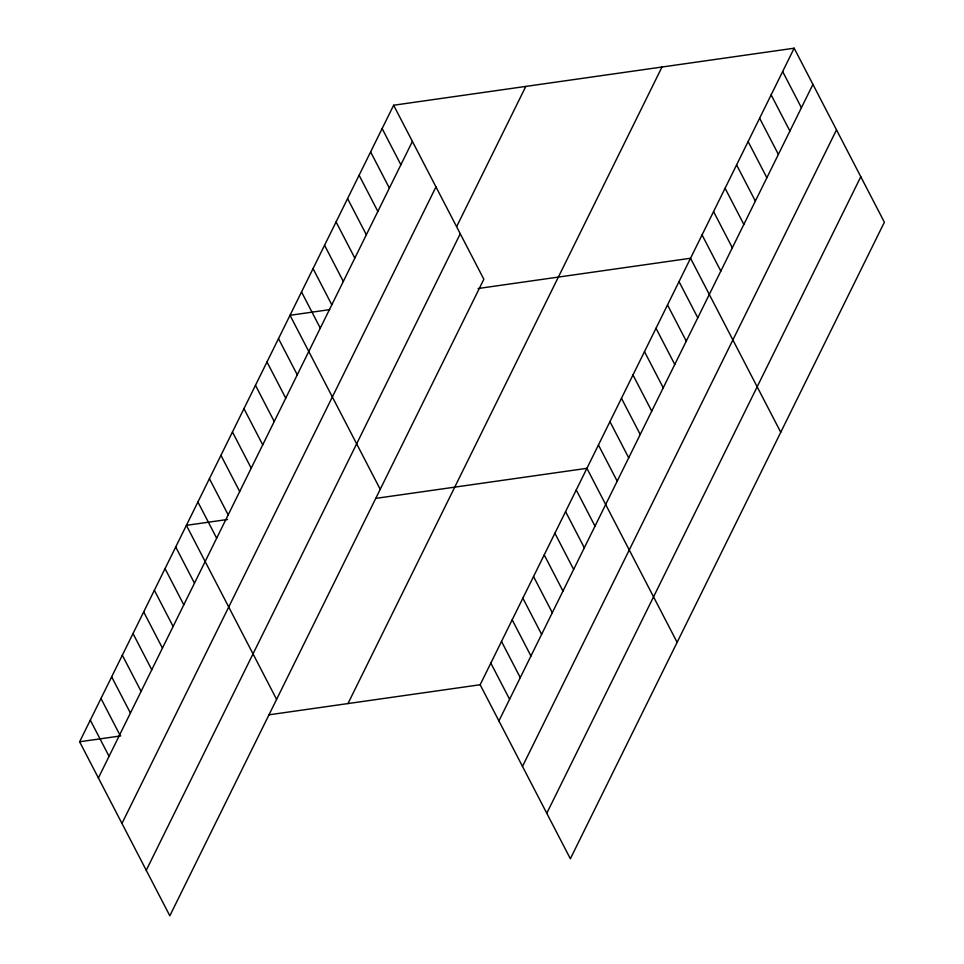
<?xml version="1.0" encoding="UTF-8"?>
<svg xmlns="http://www.w3.org/2000/svg" width="964" height="964" viewBox="0 0 964 964"><rect width="100%" height="100%" fill="white"/><g stroke="black" fill="none" stroke-linecap="round" stroke-linejoin="round"><path stroke-width="1.45" d="M393.637 105.233L483.844 279.259L169.833 915.8L79.626 741.774L393.637 105.233L794.167 48.2L884.374 222.226L570.363 858.767L480.156 684.741L794.167 48.2M98.388 777.96L412.399 141.419M121.958 823.449L435.969 186.908M456.731 226.444L525.814 86.411M146.251 870.311L460.262 233.77M347.98 703.563L661.991 67.022M498.918 720.927L812.929 84.386M522.488 766.416L836.499 129.875M546.781 813.279L860.792 176.737M329.664 309.637L290.019 315.288L380.226 489.314M478.096 288.513L690.537 258.256L780.744 432.282M227.516 519.488L186.389 525.344L276.596 699.37M375.9 498.364L586.919 468.323L677.126 642.349M79.626 741.774L120.753 735.918M269.137 714.794L480.156 684.741M782.648 71.541L801.409 107.727M771.14 94.882L789.902 131.068M759.62 118.223L778.382 154.409M748.112 141.563L766.874 177.75M736.592 164.904L755.354 201.09M725.085 188.245L743.846 224.431M713.565 211.586L732.327 247.772M702.057 234.915L720.819 271.101M679.03 281.596L697.791 317.783M667.51 304.937L686.272 341.123M656.002 328.278L674.764 364.464M644.482 351.619L663.244 387.805M632.974 374.96L651.736 411.146M621.455 398.301L640.216 434.487M609.947 421.642L628.709 457.828M598.427 444.982L617.189 481.169M576.243 489.965L595.005 526.151M382.13 128.574L400.879 164.76M565.567 511.607L584.329 547.793M370.61 151.902L389.372 188.088M554.89 533.249L573.652 569.435M359.102 175.243L377.852 211.429M544.214 554.89L562.976 591.077M347.582 198.584L366.344 234.77M533.538 576.532L552.3 612.718M336.075 221.925L354.824 258.111M522.862 598.174L541.623 634.36M324.555 245.266L343.317 281.452M512.185 619.816L530.947 656.002M313.047 268.607L331.797 304.793M501.509 641.458L520.271 677.644M301.527 291.947L320.289 328.134M490.833 663.099L509.594 699.286M278.5 338.629L297.261 374.815M266.992 361.97L285.742 398.156M255.472 385.311L274.234 421.497M243.964 408.652L262.714 444.838M232.445 431.993L251.206 468.179M220.937 455.333L239.687 491.519M209.417 478.674L228.179 514.86M197.909 502.003L216.659 538.189M175.713 546.986L194.475 583.172M165.037 568.627L183.799 604.814M154.361 590.281L173.122 626.467M143.684 611.923L162.446 648.109M133.008 633.565L151.77 669.751M122.332 655.207L141.093 691.393M111.655 676.849L130.417 713.035M100.979 698.49L119.741 734.676M90.303 720.132L109.065 756.318"/></g></svg>
